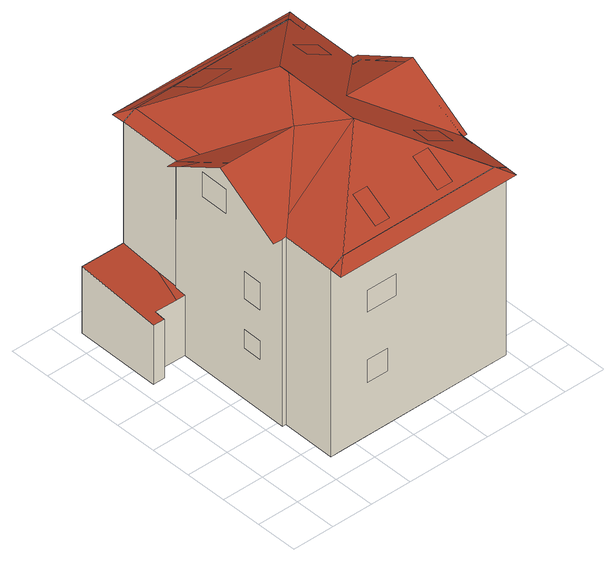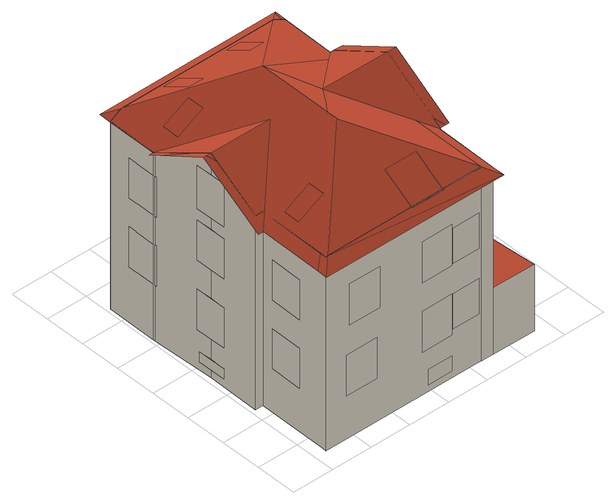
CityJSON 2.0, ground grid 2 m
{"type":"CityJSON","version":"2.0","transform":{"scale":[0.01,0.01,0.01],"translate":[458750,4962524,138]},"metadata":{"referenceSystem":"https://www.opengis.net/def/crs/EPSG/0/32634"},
"CityObjects":{
"building1":{"type":"Building","children":["building1-1"],"geometry":[{"type":"MultiSurface","lod":"3","boundaries":[[[0,1,2,3]],[[4,5,6,7]],[[8,9,10,11]],[[12,13,14,15]],[[16,17,18,19]],[[20,21,22]],[[20,23,24,25,26,27,28,29,30,31,32,33,34,35,21],[19,16,17,18],[14,15,12,13]],[[36,37,38,22,39,40]],[[22,38,37,41,1,0,42,20]],[[43,44,45,46,47,36,40,48]],[[49,50,51,47,46,45,52]],[[53,51,50,54,55,56]],[[55,57,58,56]],[[58,57,59]],[[58,59,60]],[[56,58,60]],[[61,62,63,64,65,66]],[[67,68,69,65,64,63,70]],[[53,71,72,73,47]],[[60,53,56],[11,8,9,10],[6,7,4,5]],[[53,47,51]],[[47,73,72,74,37,36]],[[37,74,23,20,42,3,2,41]],[[21,20,23,22]],[[22,38,39]],[[23,37,38,22]],[[43,48,46,45,44]],[[46,49,52,45]],[[54,56,55]],[[59,57,58,75,61]],[[61,76,64,63,62]],[[63,64,77,78,69,68,67,70]],[[79,80,81,23,20,21,35,68,69,82,83]],[[84,85,86,87]],[[88,89,90,91]],[[92,93,94,95]],[[96,97,98,99]],[[100,101,102,103]],[[104,105,106,107]],[[108,109,110,111]],[[112,113,114,115]],[[116,117,118,119]],[[120,121,122,123]],[[124,125,126,127]],[[128,129,130,131]],[[132,133,134,135]],[[136,137,138,139]],[[140,141,142,143]],[[144,145,146,147]],[[148,149,150,151]],[[152,153,154,155]],[[156,157,158,159]],[[160,161,162,163]],[[164,54,165,166,167,75,58],[127,124,125,126],[122,123,120,121]],[[61,168,169,76]],[[170,171,115,114,172,64,76,173,109,108,174,175,105,104,176,169,177,178,119,118,179,180,103,102,181,182,99,98]],[[79,83,82,69,78,183,184,185,80],[95,92,93,94],[90,91,88,89]],[[49,46,48,186,187,188,189],[157,158,159,156],[162,163,160,161],[154,155,152,153]],[[190,50,49,189]],[[40,191,186,48]],[[165,54,50,190]],[[39,192,193,194,191,40]],[[192,39,38,195]],[[38,37,196,197,195]],[[80,185,197,196,37,23,81],[129,130,131,128],[139,136,137,138],[145,146,147,144],[150,151,148,149],[142,143,140,141],[132,133,134,135],[86,87,84,85]],[[183,78,77,198]],[[117,116,178,177,198,77,64,172,113,112,171,170,97,96,182,181,101,100,180,179]],[[75,167,168,199,107,106,200,201,111,110,202,61]],[[192,195,197,185,184,183,198,177,169,168,167,203,165,190,189,188,204,205]]],"semantics":{"surfaces":[{"type":"RoofSurface"},{"type":"WallSurface"},{"type":"GroundSurface"}],"values":[0,0,0,0,0,0,0,0,0,0,0,0,0,0,0,0,0,0,0,0,0,0,0,0,0,0,0,0,0,0,0,0,0,1,1,1,1,1,1,1,1,1,1,1,1,1,1,1,1,1,1,1,1,1,1,1,1,1,1,1,1,1,1,1,1,1,1,1,2]}}]},
"building1-1":{"type":"BuildingPart","parents":["building1"],"geometry":[{"type":"MultiSurface","lod":"3","boundaries":[[[193,206,207,208,209,210,194]],[[194,210,187,186,191]],[[210,209,211,188,187]],[[212,207,206,213]],[[214,208,207,212]],[[213,206,193,192]],[[211,209,208,214]],[[204,188,211,214,212,213,192,205]]],"semantics":{"surfaces":[{"type":"RoofSurface"},{"type":"WallSurface"},{"type":"GroundSurface"}],"values":[0,0,1,1,1,1,1,2]}}]}
},
"vertices":[
[700,1304,973],[539,1304,973],[539,1145,1066],[700,1146,1066],[536,146,993],[607,146,993],[607,275,1070],[536,275,1070],[855,146,993],[932,146,993],[932,284,1075],[854,284,1075],[1096,1015,996],[1097,1093,996],[972,1095,1069],[971,1017,1069],[1095,323,994],[1096,406,993],[969,407,1067],[968,324,1067],[1136,1302,975],[1197,1361,940],[284,1364,940],[1133,1299,976],[740,915,1202],[740,865,1202],[740,792,1201],[739,492,1201],[1124,117,976],[1184,117,941],[1186,364,941],[1126,425,976],[869,681,1126],[1139,946,971],[1191,996,941],[1196,1299,940],[339,932,975],[343,1300,976],[342,1301,975],[283,1301,940],[279,992,940],[539,1300,975],[700,1301,975],[229,993,940],[228,940,972],[223,684,1125],[268,684,1125],[600,681,1125],[273,993,940],[262,374,940],[281,374,940],[342,432,975],[217,375,940],[739,492,1200],[276,114,940],[275,55,940],[337,114,975],[1183,58,940],[1124,117,975],[1184,117,940],[1123,117,975],[1185,364,940],[1206,364,940],[1212,679,1125],[1174,679,1125],[868,681,1125],[1125,425,975],[1197,996,940],[1190,996,940],[1139,946,970],[1217,996,940],[739,792,1200],[739,865,1200],[683,791,1170],[739,915,1200],[1183,117,941],[1184,372,945],[1179,937,975],[1139,937,975],[1142,1278,971],[1143,1299,971],[1139,1299,973],[1139,987,970],[1142,1268,971],[354,1300,576],[354,1300,751],[489,1300,751],[489,1300,576],[1141,1147,566],[1141,1147,765],[1139,989,765],[1139,989,566],[1141,1147,226],[1141,1147,424],[1139,989,424],[1139,989,226],[1176,756,549],[1176,756,748],[1177,603,748],[1177,603,549],[1176,756,205],[1176,756,405],[1177,603,405],[1177,603,205],[1184,380,285],[1184,380,485],[1184,223,485],[1184,223,285],[1184,380,627],[1184,380,826],[1184,223,826],[1184,223,627],[1176,756,806],[1176,756,1020],[1177,603,1020],[1177,603,806],[1176,756,51],[1176,756,102],[1177,617,102],[1177,617,51],[465,115,274],[569,115,274],[569,115,385],[465,115,385],[465,115,624],[613,115,624],[613,115,731],[465,115,731],[646,1300,223],[493,1300,223],[493,1300,426],[646,1300,426],[646,1300,568],[493,1300,568],[493,1300,772],[646,1300,772],[865,1299,568],[865,1299,772],[1022,1299,772],[1022,1299,568],[1037,1299,223],[880,1299,223],[880,1299,426],[1037,1299,426],[616,1300,45],[493,1300,45],[493,1300,120],[616,1300,120],[489,1300,250],[354,1300,250],[354,1300,426],[489,1300,426],[271,838,862],[268,702,862],[268,702,983],[271,838,983],[266,596,262],[264,504,262],[264,504,353],[266,596,353],[266,596,508],[264,504,508],[264,504,642],[266,596,642],[337,115,975],[276,114,10],[337,115,10],[1183,117,10],[1185,364,10],[1184,372,10],[1174,679,748],[1174,679,806],[1174,679,1020],[1184,372,826],[1184,372,627],[1184,372,485],[1184,372,285],[1174,679,10],[1174,679,51],[1174,679,102],[1174,679,205],[1174,679,405],[1174,679,549],[1139,937,10],[1142,1278,10],[1143,1299,10],[273,993,313],[272,939,309],[272,939,10],[262,374,10],[281,374,10],[279,992,313],[283,1301,10],[283,1301,340],[281,1105,321],[342,1301,10],[343,1300,340],[343,1300,10],[1179,937,10],[1185,364,285],[1185,364,485],[1185,364,627],[1185,364,826],[337,114,10],[273,993,10],[279,992,10],
[71,1303,340],[66,893,301],[122,892,301],[123,942,306],[228,940,306],[123,942,10],[66,893,10],[71,1303,10],[122,892,10]
]}
